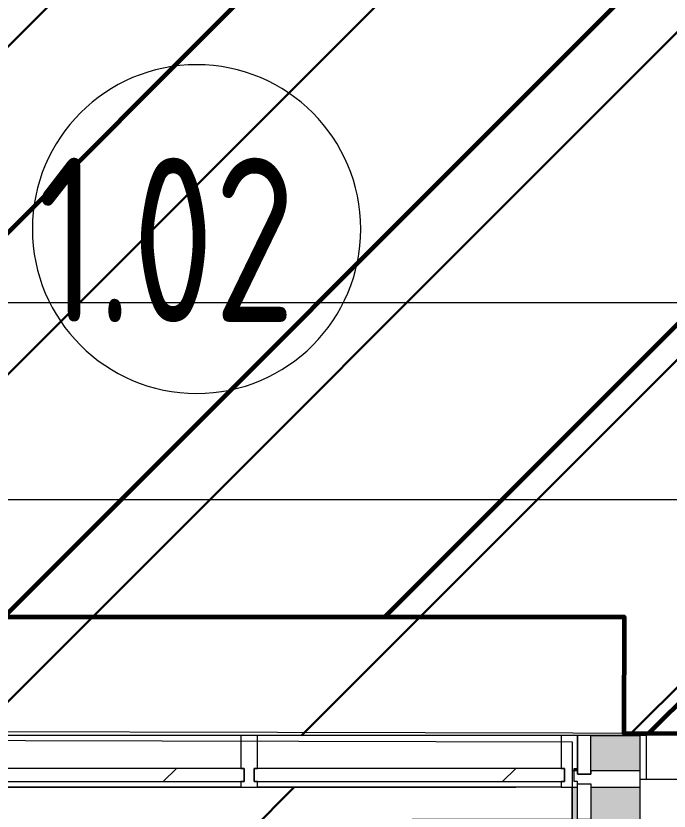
# Model space of a CAD drawing. Header units: millimetres. Extents: x -213911 to 415037, y -3642 to 107391.
# Drawn here: x 4925 to 6913, y 20516 to 22936 of the extents above; entities that cross this region are included whole.
import ezdxf

# ---------------------------------------------------------------- set-up
doc = ezdxf.new("R2010")
doc.units = ezdxf.units.MM
for name, color, linetype, lineweight in [('1)CF2', 3, 'Continuous', 30), ('2)CF1', 5, 'Continuous', 30), ('7.5) Окраска потолка с инж комм.', 140, 'Continuous', 60), ('7.5.1) Окраска опуска черная', 140, 'Continuous', 60), ('A-AREA-BNDY', 7, 'Continuous', 5), ('A-AREA-IDEN', 7, 'Continuous', 9), ('A-DETL-GENF', 7, 'Continuous', 9), ('A-FLOR', 7, 'Continuous', 9), ('A-GLAZ-CURT', 7, 'Continuous', 9), ('A-GLAZ-CURT-1', 7, 'Continuous', 5), ('A-GLAZ-CURT-2', 7, 'Continuous', 20), ('A-GLAZ-CWMG', 7, 'Continuous', 9), ('A-GLAZ-CWMG-1', 7, 'Continuous', 20)]:
    doc.layers.add(name, color=color, linetype=linetype, lineweight=lineweight)
doc.layers.add('A-DOOR-1', color=7, linetype='Continuous', lineweight=5, true_color=0xc0c0c0)
doc.styles.add('СПДС', font='ГОСТ тип А.ttf', dxfattribs={"width": 0.9})

# ---------------------------------------------------------------- blocks, each defined once
blk = doc.blocks.new('Системная панель - Стекло - 40мм-23189506-Объем проектирования 1 этажа')
at = {"layer": 'A-GLAZ-CURT-1'}
h = blk.add_hatch(dxfattribs=at)
h.set_pattern_fill('FP_70', color=256, style=0, pattern_type=2)
h.set_pattern_definition([(45, (-5027.5, -20542), (-565.685, 565.685), [400, -1200]), (45, (-5427.5, -20742), (-565.685, 565.685), [1200, -400]), (45, (-4627.5, -20942), (-565.685, 565.685), [400, -1200])])
h.paths.add_polyline_path([(-467.9, 0), (727.5, 0), (727.5, 40), (-727.5, 40), (-727.5, 0), (-508.4, 0)])
at = {"layer": 'A-GLAZ-CURT-2'}
for p, q in [((727.5, 40), (-727.5, 40)), ((-727.5, 40), (-727.5, 0)), ((727.5, 0), (727.5, 40)), ((-727.5, 0), (727.5, 0))]:
    blk.add_line(p, q, dxfattribs=at)
blk = doc.blocks.new('Прямоугольный импост - Импост структурный с накладкой - 160мм-19877844-Объем проектирования 1 этажа')
at = {"layer": 'A-GLAZ-CWMG-1'}
for p, q in [((-50, 0), (-50, 17)), ((-50, 17), (0, 17)), ((-40, 0), (-50, 0)), ((-40, -40), (-40, 0)), ((0, 0), (-10, 0)), ((-10, 0), (-10, -40)), ((0, 7), (0, 0)), ((-50, -140), (-50, -40)), ((-50, -40), (-40, -40)), ((-10, -40), (0, -40)), ((0, -40), (0, -140)), ((0, -140), (-50, -140))]:
    blk.add_line(p, q, dxfattribs=at)
blk = doc.blocks.new('Прямоугольный импост - Импост структурный с накладкой - 190мм-24242608-Объем проектирования 1 этажа')
at = {"layer": 'A-GLAZ-CWMG'}
for points in [[(6760, 20775), (6760, 20882), (6610, 20882), (6610, 20775), (6640, 20775)], [(6560, 20775), (6570, 20775), (6570, 20782), (6560, 20782)]]:
    blk.add_hatch(color=256, dxfattribs=at).paths.add_polyline_path(points)
for p in [(6610, 20882), (6760, 20775)]:
    blk.add_line(p, (6760, 20882), dxfattribs=at)
blk = doc.blocks.new('Прямоугольный импост - Импост структурный с накладкой - 160мм-23189503-Объем проектирования 1 этажа')
at = {"layer": 'A-GLAZ-CWMG'}
for p, q in [((5545, 20882), (4110, 20882)), ((5545, 20725), (4110, 20725))]:
    blk.add_line(p, q, dxfattribs=at)
blk = doc.blocks.new('Системная панель - Стекло - 40мм-31929511-Объем проектирования 1 этажа')
at = {"layer": 'A-GLAZ-CURT-1'}
h = blk.add_hatch(dxfattribs=at)
h.set_pattern_fill('FP_129', color=256, style=0, pattern_type=2)
h.set_pattern_definition([(135, (20623.5, -6770), (-565.685, -565.685), [400, -1200]), (135, (20823.5, -7170), (-565.685, -565.685), [1200, -400]), (135, (21023.5, -6370), (-565.685, -565.685), [400, -1200])])
h.paths.add_polyline_path([(58.5, 16.2), (58.5, 40), (-58.5, 40), (-58.5, 0), (58.5, 0), (58.5, 11.7)])
at = {"layer": 'A-GLAZ-CURT-2'}
for p, q in [((58.5, 40), (-58.5, 40)), ((-58.5, 40), (-58.5, 0)), ((58.5, 0), (58.5, 40)), ((-58.5, 0), (58.5, 0))]:
    blk.add_line(p, q, dxfattribs=at)
blk = doc.blocks.new('Системная панель - Стекло - 40мм-23770450-Объем проектирования 1 этажа')
at = {"layer": 'A-GLAZ-CURT-1'}
h = blk.add_hatch(dxfattribs=at)
h.set_pattern_fill('FP_143', color=256, style=0, pattern_type=2)
h.set_pattern_definition([(45, (-6257.5, -20542), (-565.685, 565.685), [400, -1200]), (45, (-6657.5, -20742), (-565.685, 565.685), [1200, -400]), (45, (-5857.5, -20942), (-565.685, 565.685), [400, -1200])])
h.paths.add_polyline_path([(-472.5, 0), (472.5, 0), (472.5, 40), (-472.5, 40), (-472.5, 28)])
at = {"layer": 'A-GLAZ-CURT-2'}
for p, q in [((472.5, 40), (-472.5, 40)), ((-472.5, 40), (-472.5, 0)), ((472.5, 0), (472.5, 40)), ((-472.5, 0), (472.5, 0))]:
    blk.add_line(p, q, dxfattribs=at)
blk = doc.blocks.new('Прямоугольный импост - Импост структурный с накладкой - 160мм-23770448-Объем проектирования 1 этажа')
at = {"layer": 'A-GLAZ-CWMG'}
for p, q in [((6520, 20882), (5595, 20882)), ((6520, 20725), (5595, 20725))]:
    blk.add_line(p, q, dxfattribs=at)
blk = doc.blocks.new('Прямоугольный импост - Импост структурный с накладкой - 160мм-19877843-Объем проектирования 1 этажа')
at = {"layer": 'A-GLAZ-CWMG-1'}
for p, q in [((-25, 0), (-25, 17)), ((-25, 17), (25, 17)), ((-15, 0), (-25, 0)), ((-15, -40), (-15, 0)), ((25, 0), (15, 0)), ((15, 0), (15, -40)), ((25, 17), (25, 0)), ((-25, -140), (-25, -40)), ((-25, -40), (-15, -40)), ((15, -40), (25, -40)), ((25, -40), (25, -140)), ((25, -140), (-25, -140))]:
    blk.add_line(p, q, dxfattribs=at)
blk = doc.blocks.new('Прямоугольный импост - Импост структурный с накладкой - 190мм-32257698-Объем проектирования 1 этажа')
at = {"layer": 'A-GLAZ-CWMG'}
for points in [[(6560, 16025), (6570, 16025), (6570, 17725), (6553, 17725), (6553, 16025)], [(6760, 16025), (6760, 17725), (6610, 17725), (6610, 16025)], [(6570, 16123), (6610, 16123), (6610, 17627), (6570, 17627), (6570, 16699.3)]]:
    blk.add_hatch(color=256, dxfattribs=at).paths.add_polyline_path(points)
for p, q in [((6553, 16025), (6553, 17725)), ((6760, 16025), (6760, 17725)), ((6570, 16123), (6570, 17627)), ((6610, 16123), (6610, 17627))]:
    blk.add_line(p, q, dxfattribs=at)
blk = doc.blocks.new('Прямоугольный импост - Импост структурный с накладкой - 190мм-V155-Объем проектирования 1 этажа')
at = {"layer": 'A-GLAZ-CWMG-1'}
for p, q in [((-25, 0), (-25, 17)), ((-25, 17), (25, 17)), ((-15, 0), (-25, 0)), ((-15, -40), (-15, 0)), ((25, 17), (25, 0)), ((-25, -190), (-25, -40)), ((-25, -40), (-15, -40)), ((25, -40), (25, -190)), ((25, -190), (-25, -190))]:
    blk.add_line(p, q, dxfattribs=at)
blk = doc.blocks.new('Дверь_Витражная_остекление_ - ДВН_ДАО_Главный вход_1800 в свету 3-32257949-Объем проектирования 1 этажа')
at = {"layer": 'A-DETL-GENF'}
for p, q in [((-752, -504), (-752, -17)), ((-752, -17), (-752, -504)), ((-707, -504), (-707, -17)), ((-707, -504), (-707, -17)), ((815, -1000), (815, -17)), ((815, -17), (815, -1000)), ((860, -1000), (860, -17)), ((860, -1000), (860, -17)), ((-752, -80), (-707, -80)), ((-742, -424), (-742, -80)), ((-698, -424), (-698, -80)), ((806, -920), (806, -80)), ((860, -80), (815, -80)), ((850, -920), (850, -80)), ((-752, -424), (-707, -424)), ((-752, -504), (-707, -504)), ((-752, -504), (-707, -504)), ((860, -920), (815, -920)), ((860, -1000), (815, -1000)), ((815, -1000), (860, -1000))]:
    blk.add_line(p, q, dxfattribs=at)
at = {"layer": 'A-DOOR-1'}
for p, q in [((-860, 40), (-752, 40)), ((-860, 0), (-860, 40)), ((-752, 40), (-752, 0)), ((752, 40), (860, 40)), ((752, 0), (752, 40)), ((860, 40), (860, 0)), ((-752, 0), (-860, 0)), ((-752, -504), (-752, -17)), ((860, 0), (752, 0)), ((752, -1000), (752, -17))]:
    blk.add_line(p, q, dxfattribs=at)
for centre, radius, start, end in [((-752, 0), 504, 270, 358.0452), ((752, 0), 1000, 180.979, 270)]:
    blk.add_arc(centre, radius, start, end, dxfattribs=at)
blk = doc.blocks.new('Марка_Помещения - Номер-25198446-Объем проектирования 1 этажа')
at = {"layer": 'A-AREA-IDEN'}
for start, end in [(360, 180), (180, 360)]:
    blk.add_arc((0, 0), 2.5, start, end, dxfattribs=at)

msp = doc.modelspace()

# ---------------------------------------------------------------- hatches: boundary and pattern name
at = {"layer": '1)CF2'}
h = msp.add_hatch(dxfattribs=at)
h.set_pattern_fill('ANSI31', color=256, scale=220)
h.paths.add_polyline_path([(6617.7, 19896.9), (6617.7, 20445.9), (6617.7, 20490.9), (6617.7, 20588.9), (6584.7, 20588.9), (5659.7, 20588.9), (5609.7, 20588.9), (4174.7, 20588.9), (4125.8, 20588.9), (4125.8, 19814.1), (4125.8, 19014.1), (4125.8, 18839.1), (4125.8, 18789.1), (4125.8, 18460), (4725.3, 18458.6), (4725, 18334.1), (4745.7, 18334.1), (4745.7, 18313.9), (6614, 18313.9), (6615.3, 18878.9), (6615.4, 18923.9)])
h.paths.add_polyline_path([(6614, 18313.9), (4745.7, 18313.9), (4745.7, 17713.9), (6612.6, 17713.9)])
h.paths.add_polyline_path([(6611.9, 17445.9), (6612.1, 17490.9), (6612.6, 17713.9), (4745.7, 17713.9), (4745.7, 17692.9), (4125.8, 17692.9), (4125.8, 17639.1), (4125.8, 17589.1), (4125.8, 17414.1), (4125.8, 16614.1), (4125.8, 15839.1), (4124.7, 15789.1), (4125.8, 15789.1), (4125.8, 15330.8), (4697, 15329.5), (4696.7, 15204.9), (4724.7, 15204.9), (6206.7, 15204.2), (6207, 15325.9), (6607, 15325), (6607.3, 15477.5), (6608.3, 15878.9), (6134.7, 15878.9), (6134.7, 15923.9), (6608.4, 15923.9)])
h.paths.add_polyline_path([(4725.3, 18458.6), (4125.8, 18460), (4125.8, 18334.3), (4193.5, 18334.1), (4725, 18334.1)], flags=17)
at = {"layer": '2)CF1'}
h = msp.add_hatch(dxfattribs=at)
h.set_pattern_fill('ANSI31', color=256, scale=222)
h.paths.add_polyline_path([(6333.7, 25372.9), (4125.8, 25372.9), (4125.8, 24639.1), (4125.8, 24589.1), (4125.8, 23839.1), (4125.8, 23789.1), (4125.8, 23039.1), (4125.8, 22989.1), (4125.8, 22239.1), (4125.8, 22189.1), (4125.8, 22084.9), (4745.7, 22084.9), (4745.7, 21442.9), (4125.8, 21442.9), (4125.8, 21439.1), (4125.8, 21389.1), (4125.8, 21014.1), (4125.8, 20745.9), (4174.7, 20745.9), (5609.7, 20745.9), (5659.7, 20745.9), (6584.7, 20745.9), (6619.7, 20745.9), (6619.7, 20754), (8939.2, 20748.5), (8939.2, 20727.5), (8953.7, 20727.5), (8953.7, 22982.9), (8069.7, 22982.9), (8069.7, 22992.8), (7585.6, 22993.9), (7119.7, 22993.9), (7119.7, 22982.9), (6333.7, 22982.9)])
at = {"layer": '7.5) Окраска потолка с инж комм.'}
h = msp.add_hatch(dxfattribs=at)
h.set_pattern_fill('ANSI31', color=256, scale=258)
h.paths.add_polyline_path([(4744.7, 21107.6), (6776, 21107.6), (6775.2, 20753.6), (8938.7, 20748.5), (8938.7, 22982.9), (6333.7, 22982.9), (6344.7, 25373.9), (4614, 25372.9), (4614, 22083.9), (4744.7, 22063.9)])

# ---------------------------------------------------------------- linework, layer by layer
msp.add_lwpolyline([(4744.7, 21107.6), (6776, 21107.6), (6775.2, 20753.6), (8938.7, 20748.5), (8938.7, 22982.9), (6333.7, 22982.9), (6344.7, 25373.9), (4614, 25372.9), (4614, 22083.9), (4744.7, 22063.9), (4744.7, 21107.6)], dxfattribs=at)
at = {"layer": '7.5.1) Окраска опуска черная'}
msp.add_lwpolyline([(4744.7, 21107.6), (6776, 21107.6), (6775.2, 20753.6), (8938.7, 20748.5), (8938.7, 22982.9), (6333.7, 22982.9), (6344.7, 25373.9), (4614, 25372.9), (4614, 22083.9), (4744.7, 22063.9), (4744.7, 21107.6)], dxfattribs=at)
at = {"layer": 'A-AREA-BNDY', "flags": 128}
for points in [[(4112, 21709.9), (3923.1, 21710.3), (3920.8, 20760.3), (6619.7, 20754), (8938.7, 20748.5), (8944.2, 23097.5), (6324.2, 23103.7), (6329.8, 25493.7), (4120.8, 25498.9), (4113.1, 22210.9), (4734.1, 22209.4), (4732.6, 21567.4), (4111.6, 21568.9)], [(4697, 15329.5), (4696.6, 15188.5), (6196.6, 15185), (6206.6, 15184.9), (6207, 15324.9), (6212, 15324.9), (6212, 15325.9), (6607, 15325), (6619.6, 20726), (4119.9, 20731.9), (4110.5, 18460.1), (4725.3, 18458.6), (4723.8, 17817.4), (4107.8, 17818.9), (4097.4, 15330.9)]]:
    msp.add_lwpolyline(points, close=True, dxfattribs=at)
at = {"layer": 'A-FLOR'}
for p, q in [((4744.7, 22063.9), (8954.7, 22063.9)), ((8954.7, 21463.9), (4744.7, 21463.9)), ((6844.7, 20745.9), (4125.9, 20745.9)), ((6844.7, 20613.9), (6844.7, 20745.9)), ((6824.7, 20613.9), (9794.7, 20613.9)), ((4125.9, 20588.9), (6446.8, 20588.9)), ((6617.7, 20588.9), (6617.7, 20490.9))]:
    msp.add_line(p, q, dxfattribs=at)

# ---------------------------------------------------------------- block references
at = {"layer": 'A-AREA-IDEN', "xscale": 199.9999999999999, "yscale": 199.9999999999999, "zscale": 199.9999999999999}
msp.add_blockref('Марка_Помещения - Номер-25198446-Объем проектирования 1 этажа', (5474.7, 22287.3), dxfattribs=at)
at = {"layer": 'A-DOOR-1', "rotation": 269.9999999999999}
msp.add_blockref('Дверь_Витражная_остекление_ - ДВН_ДАО_Главный вход_1800 в свету 3-32257949-Объем проектирования 1 этажа', (6634.7, 19738.9), dxfattribs=at)
at = {"layer": 'A-GLAZ-CURT', "rotation": 269.9999999999999}
msp.add_blockref('Системная панель - Стекло - 40мм-31929511-Объем проектирования 1 этажа', (6634.7, 20687.4), dxfattribs=at)
at = {"layer": 'A-GLAZ-CURT'}
for name, p in [('Системная панель - Стекло - 40мм-23189506-Объем проектирования 1 этажа', (4892.2, 20605.9)), ('Системная панель - Стекло - 40мм-23770450-Объем проектирования 1 этажа', (6122.2, 20605.9))]:
    msp.add_blockref(name, p, dxfattribs=at)
at = {"layer": 'A-GLAZ-CWMG'}
for name, p in [('Прямоугольный импост - Импост структурный с накладкой - 160мм-23189503-Объем проектирования 1 этажа', (64.7, -136.1)), ('Прямоугольный импост - Импост структурный с накладкой - 160мм-23770448-Объем проектирования 1 этажа', (64.7, -136.1)), ('Прямоугольный импост - Импост структурный с накладкой - 190мм-24242608-Объем проектирования 1 этажа', (64.7, -136.1)), ('Прямоугольный импост - Импост структурный с накладкой - 190мм-32257698-Объем проектирования 1 этажа', (64.7, 2863.9))]:
    msp.add_blockref(name, p, dxfattribs=at)
at = {"layer": 'A-GLAZ-CWMG', "extrusion": (0, 0, -1)}
for name, p, rotation in [('Прямоугольный импост - Импост структурный с накладкой - 160мм-19877843-Объем проектирования 1 этажа', (-5634.7, 20605.9), 180), ('Прямоугольный импост - Импост структурный с накладкой - 160мм-19877844-Объем проектирования 1 этажа', (-6634.7, 20605.9), 180), ('Прямоугольный импост - Импост структурный с накладкой - 190мм-V155-Объем проектирования 1 этажа', (-6634.7, 20613.9), 270.0000000000001)]:
    msp.add_blockref(name, p, dxfattribs=dict(at, rotation=rotation))

# ---------------------------------------------------------------- texts
at = {"layer": 'A-AREA-IDEN', "insert": (4990.9, 22504.4), "char_height": 500, "width": 1212.151, "attachment_point": 1, "style": 'СПДС'}
msp.add_mtext('1.02', dxfattribs=at)

doc.saveas('drawing.dxf')
